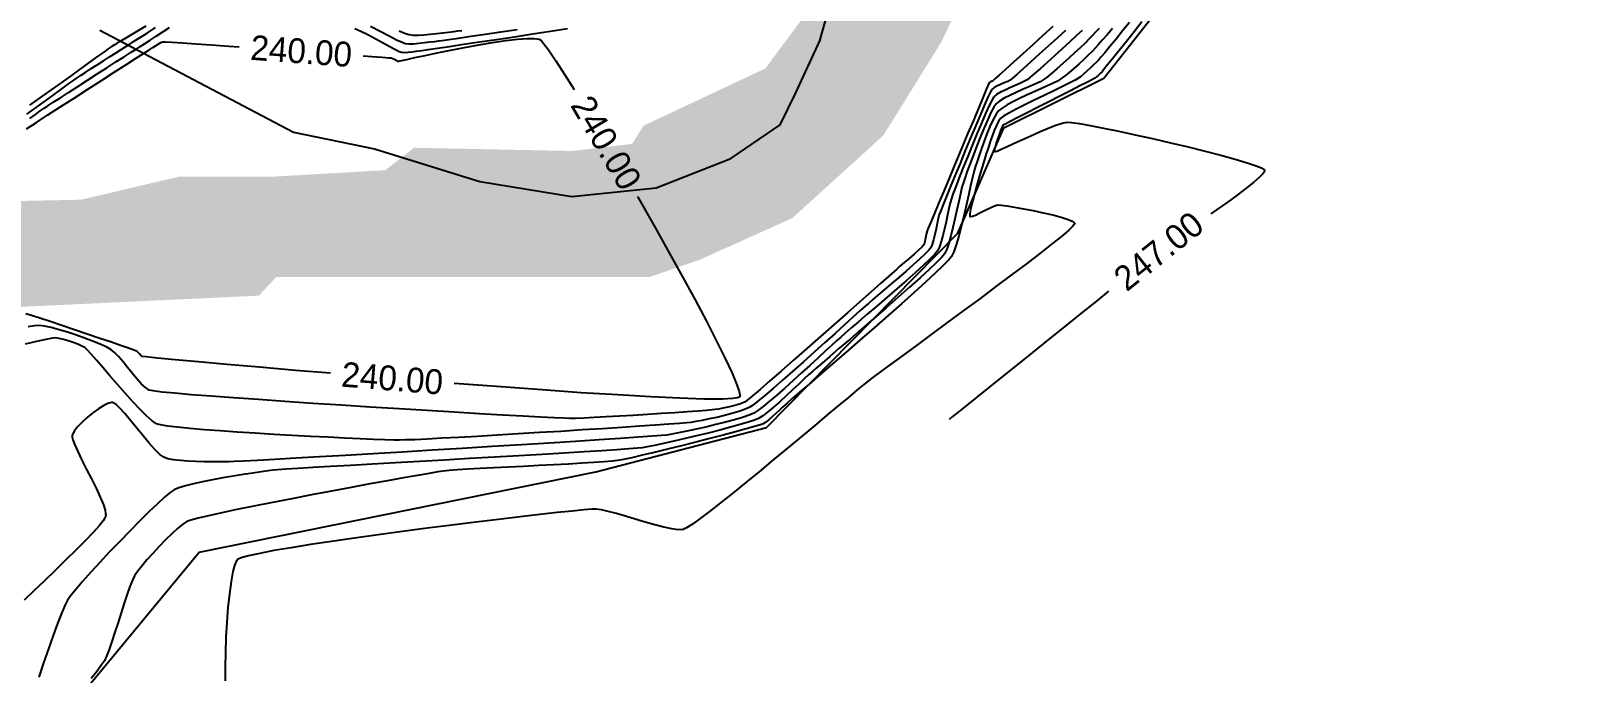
# Model space of a CAD drawing. Header units: metres. Extents: x 708941 to 724052, y 5405153 to 5413472.
# Drawn here: x 710272.2 to 710519.7, y 5412063.1 to 5412166.7 of the extents above; entities that cross this region are included whole.
import ezdxf

# ---------------------------------------------------------------- set-up
doc = ezdxf.new("R2010")
doc.units = ezdxf.units.M
doc.header["$LTSCALE"] = 12.7
doc.header["$MEASUREMENT"] = 0
for name, color, linetype in [('CONT-MJR1', 252, 'Continuous'), ('CONT-MNR1', 251, 'Continuous'), ('contornos2', 7, 'Continuous'), ('poligono colbun', 7, 'Continuous'), ('rio', 251, 'Continuous')]:
    doc.layers.add(name, color=color, linetype=linetype)

msp = doc.modelspace()

# ---------------------------------------------------------------- hatches: boundary and pattern name
at = {"layer": 'rio'}
h = msp.add_hatch(dxfattribs=at)
h.set_pattern_fill('MUDST', color=256, scale=15, style=0)
h.paths.add_polyline_path([(709010.72, 5411936.38), (709004.98, 5411946.45), (709001.25, 5411958.08), (708996.13, 5411975.99), (709012.7, 5411962.98), (709030.78, 5411956.49), (709044.53, 5411951.18), (709074.83, 5411950.28), (709089.61, 5411951.82), (709102.43, 5411952.02), (709123.56, 5411954.63), (709134.73, 5411956.95), (709145.4, 5411956.95), (709168.41, 5411955.62), (709183.3, 5411955.53), (709187.67, 5411955.43), (709193.87, 5411958.4), (709194.56, 5411957.99), (709200.68, 5411965.39), (709203.1, 5411977.2), (709205.58, 5411984.02), (709211.33, 5411990.28), (709223.71, 5411994.78), (709231.07, 5411997.27), (709241.21, 5411994.8), (709265.58, 5411997.08), (709286.39, 5412000.38), (709297.9, 5412001.91), (709315.21, 5411997.24), (709326.72, 5411992.03), (709345.09, 5411985.93), (709355.27, 5411979.45), (709376.46, 5411975.37), (709391.72, 5411975.3), (709413.08, 5411978.61), (709438.83, 5411980.92), (709461.63, 5411986.21), (709475.6, 5411989.01), (709492.86, 5411992.74), (709503.45, 5411993.79), (709515.24, 5411993.79), (709532.63, 5411987.71), (709547.37, 5411983.51), (709564.71, 5411977.95), (709575.63, 5411973.62), (709587.68, 5411967.04), (709601.87, 5411958.6), (709607.56, 5411954.31), (709621.49, 5411940.03), (709647.9, 5411909.14), (709660.4, 5411897.76), (709669.81, 5411887.81), (709676.49, 5411876.15), (709682.2, 5411869.04), (709705.75, 5411878.05), (709736, 5411893.04), (709750.64, 5411899.41), (709758.05, 5411906.33), (709764.85, 5411916.27), (709770.13, 5411926.57), (709778.25, 5411949.25), (709785.66, 5411970.64), (709786.5, 5411979.16), (709785.1, 5411992.95), (709785.1, 5412008.74), (709787.55, 5412022.89), (709795.83, 5412039.06), (709803.3, 5412045.65), (709812.9, 5412054.28), (709814.49, 5412059.03), (709815.9, 5412060.78), (709822.13, 5412063.75), (709825.31, 5412072.01), (709847.55, 5412106.6), (709866.9, 5412128.06), (709875.05, 5412136.05), (709882.93, 5412155.32), (709888.97, 5412168.35), (709893.2, 5412182.51), (709907.24, 5412209.92), (709938.47, 5412236.97), (709971.6, 5412250.13), (709991.71, 5412252.94), (710005.1, 5412261.1), (710014.56, 5412263.33), (710040.82, 5412267.64), (710057.91, 5412266.41), (710076.56, 5412261.93), (710102.9, 5412255.3), (710112.79, 5412247.31), (710119.45, 5412240.72), (710131.28, 5412231.78), (710145.37, 5412209.63), (710149.4, 5412194.25), (710150.27, 5412166.43), (710139.83, 5412142.28), (710130.23, 5412129.69), (710126.33, 5412121.71), (710117.73, 5412100.96), (710114.13, 5412096.47), (710111.94, 5412085.44), (710111.94, 5412063.54), (710117.58, 5412054.18), (710137.74, 5412018.92), (710146.76, 5412008.05), (710171.4, 5411997.24), (710179.97, 5411993.95), (710184.25, 5412001.58), (710190.69, 5412018), (710194.77, 5412034.37), (710197.31, 5412050.49), (710197.31, 5412064.26), (710199.32, 5412079.72), (710201.37, 5412092.19), (710205.73, 5412098.48), (710214.95, 5412120.36), (710219.48, 5412128.98), (710230.13, 5412139.36), (710235.6, 5412142.44), (710241.85, 5412140.68), (710250.27, 5412138.84), (710280.27, 5412139.46), (710296.04, 5412143.18), (710311.35, 5412143.18), (710329.27, 5412144.22), (710333.88, 5412147.83), (710359.32, 5412147.31), (710368.97, 5412148.45), (710370.82, 5412151.38), (710390.46, 5412160.63), (710398.15, 5412171.03), (710408.65, 5412192.1), (710415.95, 5412204.58), (710425.69, 5412246.2), (710427.89, 5412275.36), (710429.04, 5412328.01), (710428.04, 5412335.01), (710422.46, 5412340.84), (710414.39, 5412351.33), (710395.98, 5412353.91), (710387.66, 5412360.04), (710378.34, 5412372.12), (710377.12, 5412383.36), (710377.12, 5412396.81), (710371.6, 5412397.8), (710368.77, 5412410.55), (710362.93, 5412436.03), (710362.93, 5412455.01), (710369.68, 5412482.49), (710374.05, 5412500.93), (710382.11, 5412513.13), (710396.48, 5412526.77), (710413.79, 5412540.1), (710438.62, 5412552.3), (710472.36, 5412570.37), (710507.51, 5412590.61), (710519.7, 5412579.46), (710499.92, 5412572.63), (710480.98, 5412561.98), (710445.54, 5412543.55), (710413.79, 5412532.5), (710411.05, 5412528.12), (710405.76, 5412520.43), (710394.25, 5412506.93), (710388.85, 5412494.92), (710386.47, 5412476.01), (710382.71, 5412446.17), (710388.72, 5412397.62), (710394.97, 5412383.05), (710398.02, 5412368.11), (710411.09, 5412363.15), (710426.51, 5412356), (710442.45, 5412348.49), (710447.05, 5412337.14), (710447.05, 5412315.92), (710441.78, 5412260.07), (710441.78, 5412194.92), (710437.48, 5412190.86), (710437.48, 5412179.96), (710422.82, 5412173.29), (710418.74, 5412164.82), (710409.45, 5412149.84), (710394.78, 5412136.49), (710379.86, 5412129.78), (710371.88, 5412127.03), (710311.73, 5412127.03), (710308.89, 5412124), (710254.14, 5412121.42), (710236.99, 5412126.6), (710229.16, 5412118.66), (710218.68, 5412095.96), (710213.59, 5412055.1), (710203.57, 5412019.88), (710201.34, 5412006.55), (710198.59, 5411993.54), (710194.4, 5411986.49), (710188.54, 5411983.77), (710175.67, 5411983.77), (710136.96, 5411996.55), (710120.35, 5412009.39), (710098.73, 5412043.32), (710098.73, 5412061.02), (710096.67, 5412091.87), (710100.83, 5412110.83), (710110.63, 5412117.13), (710123.77, 5412149.24), (710130.92, 5412166.36), (710128.79, 5412197.14), (710123.8, 5412211.38), (710113.15, 5412223.6), (710085.02, 5412238.46), (710058.13, 5412249.84), (710029.73, 5412249.84), (710015.06, 5412246.32), (710001.6, 5412242.56), (709992.04, 5412242.56), (709972.27, 5412238.6), (709963.64, 5412235.76), (709954.26, 5412232.26), (709954.26, 5412228.55), (709945.86, 5412220.35), (709925.83, 5412192.24), (709917.05, 5412177.32), (709899.37, 5412144.55), (709894.3, 5412133.07), (709891.48, 5412127.42), (709886.71, 5412118.47), (709886.71, 5412100.95), (709884.61, 5412095.01), (709863.2, 5412086.46), (709839.07, 5412054.84), (709818.25, 5412032.92), (709804.19, 5412017.18), (709804.19, 5411995.52), (709809.04, 5411990.11), (709796.13, 5411953.84), (709781.68, 5411916.41), (709768.27, 5411889.66), (709746.93, 5411879.08), (709713.1, 5411863.01), (709689.29, 5411855.41), (709697.02, 5411835.95), (709708.2, 5411825.46), (709725.86, 5411817.9), (709778.24, 5411813.93), (709792.75, 5411813.93), (709806.43, 5411818.64), (709820.66, 5411821.87), (709831.69, 5411824.63), (709853.8, 5411835.25), (709879.02, 5411846.88), (709921.68, 5411861.15), (709947.96, 5411871.32), (709969.09, 5411879.92), (709979.29, 5411886.02), (709982.27, 5411909.39), (709987.23, 5411923.13), (709997.03, 5411933.25), (710000.38, 5411927.93), (710000.38, 5411906.72), (709997.04, 5411893.11), (709991.96, 5411879.15), (709967.58, 5411866.46), (709951.2, 5411859.77), (709918.84, 5411852.05), (709894.39, 5411845.25), (709864.94, 5411830.28), (709840.16, 5411819.17), (709812.7, 5411811), (709801.26, 5411807.45), (709779.31, 5411803.47), (709766.14, 5411803.47), (709756.94, 5411797.7), (709737.23, 5411795.78), (709715.18, 5411796.68), (709708.1, 5411801.85), (709698.23, 5411815.71), (709693.86, 5411826.48), (709676.55, 5411857.93), (709667.66, 5411869.47), (709661.18, 5411881.7), (709649.81, 5411896.98), (709627.11, 5411919.87), (709613.01, 5411936.78), (709604.72, 5411946.98), (709591.67, 5411954.52), (709575.87, 5411964.64), (709557.6, 5411970.47), (709551.42, 5411973.23), (709538.02, 5411976.43), (709518.15, 5411979.68), (709504.01, 5411982), (709494.29, 5411985.04), (709479.8, 5411980.64), (709442.42, 5411967.64), (709425.43, 5411960.31), (709402.9, 5411951.24), (709383.6, 5411945.23), (709362.15, 5411938.26), (709331.55, 5411930.11), (709320.42, 5411924.96), (709306.56, 5411912.14), (709285.88, 5411895.62), (709279.31, 5411870.27), (709273.83, 5411857.41), (709264.69, 5411829.66), (709254.13, 5411801.64), (709246.31, 5411791.25), (709237.29, 5411777.87), (709219.52, 5411767.13), (709208.6, 5411765.29), (709203.92, 5411751.48), (709203.91, 5411735.92), (709205.94, 5411719.08), (709203.34, 5411708.78), (709199.33, 5411696.28), (709197.39, 5411684.19), (709189.35, 5411661.06), (709186.31, 5411649.66), (709173.04, 5411639.59), (709167.53, 5411621.08), (709166.78, 5411600.74), (709164.06, 5411585.63), (709162.73, 5411558.53), (709162.73, 5411546.6), (709165.95, 5411526.5), (709173.44, 5411512.03), (709050.6, 5411667.95), (709021.23, 5411751.02), (709026.33, 5411756.01), (709028.1, 5411762.18), (709028.65, 5411783.35), (709023.38, 5411795.31), (709011.24, 5411823.29), (709005.01, 5411832.77), (709001.76, 5411870.86)])

# ---------------------------------------------------------------- linework, layer by layer
at = {"layer": 'CONT-MJR1', "flags": 128}
for points, elevation in [([(710446.31, 5412167.06), (710445.45, 5412166.05), (710444.67, 5412165.15), (710444.04, 5412164.43), (710443.59, 5412163.94), (710443.08, 5412163.42), (710442.43, 5412162.78), (710441.69, 5412162.07), (710440.89, 5412161.33), (710440.08, 5412160.6), (710439.31, 5412159.93), (710438.61, 5412159.35), (710438.02, 5412158.92), (710437.45, 5412158.58), (710436.58, 5412158.16), (710435.5, 5412157.66), (710434.28, 5412157.11), (710432.98, 5412156.52), (710431.69, 5412155.92), (710430.47, 5412155.32), (710429.39, 5412154.75), (710428.54, 5412154.22), (710427.97, 5412153.76), (710427.52, 5412153.14), (710427.05, 5412152.28), (710426.57, 5412151.25), (710426.1, 5412150.1), (710425.64, 5412148.91), (710425.22, 5412147.72), (710424.84, 5412146.61), (710424.51, 5412145.64), (710424.25, 5412144.87), (710424.04, 5412144.13), (710423.78, 5412143.06), (710423.48, 5412141.71), (710423.14, 5412140.16), (710422.77, 5412138.5), (710422.38, 5412136.8), (710421.98, 5412135.13), (710421.57, 5412133.57), (710421.18, 5412132.19), (710420.79, 5412131.08), (710420.42, 5412130.31), (710419.96, 5412129.75), (710419.07, 5412128.84), (710417.8, 5412127.63), (710416.22, 5412126.17), (710414.39, 5412124.51), (710412.36, 5412122.7), (710410.19, 5412120.78), (710407.93, 5412118.8), (710405.66, 5412116.81), (710403.42, 5412114.87), (710401.27, 5412113), (710399.27, 5412111.28), (710397.48, 5412109.74), (710395.95, 5412108.43), (710394.75, 5412107.4), (710393.94, 5412106.7), (710393.56, 5412106.37), (710393.18, 5412106.02), (710392.7, 5412105.56), (710392.16, 5412105.04), (710391.59, 5412104.52), (710391.04, 5412104.03), (710390.53, 5412103.62), (710390.1, 5412103.34), (710389.64, 5412103.18), (710388.69, 5412102.9), (710387.33, 5412102.52), (710385.63, 5412102.06), (710383.67, 5412101.54), (710381.52, 5412100.98), (710379.26, 5412100.4), (710376.96, 5412099.82), (710374.7, 5412099.26), (710372.56, 5412098.74), (710370.61, 5412098.28), (710368.92, 5412097.89), (710367.58, 5412097.6), (710366.65, 5412097.43), (710365.78, 5412097.33), (710364.48, 5412097.22), (710362.83, 5412097.1), (710360.89, 5412096.99), (710358.72, 5412096.86), (710356.39, 5412096.74), (710353.96, 5412096.62), (710351.49, 5412096.49), (710349.05, 5412096.37), (710346.7, 5412096.25), (710344.51, 5412096.13), (710342.54, 5412096.02), (710340.86, 5412095.91), (710339.52, 5412095.81), (710338.59, 5412095.72), (710337.72, 5412095.59), (710336.32, 5412095.36), (710334.45, 5412095.03), (710332.2, 5412094.63), (710329.61, 5412094.17), (710326.77, 5412093.65), (710323.74, 5412093.09), (710320.58, 5412092.5), (710317.37, 5412091.89), (710314.18, 5412091.28), (710311.07, 5412090.67), (710308.11, 5412090.08), (710305.37, 5412089.52), (710302.91, 5412089), (710300.81, 5412088.54), (710299.13, 5412088.15), (710297.95, 5412087.83), (710297.32, 5412087.6), (710296.64, 5412087.15), (710295.81, 5412086.47), (710294.87, 5412085.62), (710293.86, 5412084.63), (710292.82, 5412083.56), (710291.81, 5412082.47), (710290.87, 5412081.41), (710290.04, 5412080.42), (710289.37, 5412079.55), (710288.89, 5412078.87), (710288.54, 5412078.16), (710288.13, 5412077.15), (710287.69, 5412075.88), (710287.21, 5412074.44), (710286.72, 5412072.9), (710286.22, 5412071.31), (710285.73, 5412069.75), (710285.25, 5412068.29), (710284.8, 5412066.99), (710284.39, 5412065.92), (710284.02, 5412065.15), (710283.58, 5412064.48), (710282.85, 5412063.5), (710281.89, 5412062.28)], 245), ([(710271.47, 5412150.9), (710273.07, 5412151.93), (710274.94, 5412153.14), (710277, 5412154.46), (710279.16, 5412155.85), (710281.37, 5412157.27), (710283.54, 5412158.67), (710285.59, 5412159.99), (710287.46, 5412161.18), (710289.06, 5412162.21), (710290.32, 5412163.02), (710291.16, 5412163.56), (710291.52, 5412163.79), (710291.83, 5412163.99), (710292.24, 5412164.26), (710292.67, 5412164.54), (710293.09, 5412164.77), (710293.42, 5412164.9), (710293.85, 5412164.9), (710294.94, 5412164.84), (710296.6, 5412164.73), (710298.73, 5412164.59), (710301.25, 5412164.42), (710304.08, 5412164.22), (710305.75, 5412164.1)], 240), ([(710325.7, 5412162.65), (710327.13, 5412162.55), (710328.76, 5412162.42), (710329.81, 5412162.34), (710330.21, 5412162.3), (710330.46, 5412162.19), (710330.78, 5412162.03), (710331.07, 5412161.87), (710331.23, 5412161.79), (710331.41, 5412161.8), (710331.58, 5412161.82), (710331.89, 5412161.89), (710332.73, 5412162.08), (710334.02, 5412162.36), (710335.67, 5412162.71), (710337.61, 5412163.12), (710339.74, 5412163.55), (710342, 5412163.99), (710344.29, 5412164.41), (710346.53, 5412164.78), (710348.64, 5412165.1), (710350.53, 5412165.33), (710352.13, 5412165.45), (710353.15, 5412165.46), (710353.72, 5412165.4), (710354.01, 5412165.33), (710354.12, 5412165.28), (710354.19, 5412165.24), (710354.39, 5412165.06), (710354.79, 5412164.59), (710355.52, 5412163.6), (710356.72, 5412161.85), (710358.18, 5412159.57), (710359.65, 5412157.21)], 240), ([(710369.84, 5412140), (710370.48, 5412138.87), (710372.75, 5412134.88), (710374.96, 5412130.92), (710377.1, 5412127.05), (710379.11, 5412123.34), (710380.95, 5412119.87), (710382.59, 5412116.69), (710383.98, 5412113.88), (710385.09, 5412111.51), (710385.87, 5412109.64), (710386.24, 5412108.55), (710386.35, 5412108), (710386.34, 5412107.76), (710386.31, 5412107.68), (710386.24, 5412107.62), (710385.96, 5412107.52), (710385.19, 5412107.41), (710383.53, 5412107.33), (710380.55, 5412107.34), (710376.66, 5412107.46), (710371.99, 5412107.68), (710366.66, 5412107.99), (710360.79, 5412108.36), (710354.5, 5412108.8), (710347.91, 5412109.28), (710341.16, 5412109.8), (710340.35, 5412109.86)], 240), ([(710320.41, 5412111.49), (710314.81, 5412111.96), (710309.01, 5412112.47), (710303.75, 5412112.93), (710299.18, 5412113.34), (710295.4, 5412113.68), (710292.55, 5412113.94), (710290.73, 5412114.12), (710290.08, 5412114.19), (710289.89, 5412114.34), (710289.67, 5412114.6), (710289.46, 5412114.86), (710289.27, 5412115.04), (710288.93, 5412115.17), (710288.07, 5412115.48), (710286.77, 5412115.93), (710285.15, 5412116.49), (710283.28, 5412117.12), (710281.26, 5412117.81), (710279.2, 5412118.51), (710277.17, 5412119.19), (710275.28, 5412119.82), (710273.63, 5412120.37), (710272.29, 5412120.8), (710271.38, 5412121.09)], 240)]:
    msp.add_lwpolyline(points, dxfattribs=dict(at, elevation=elevation))
at = {"layer": 'CONT-MNR1', "flags": 128}
for points, elevation in [([(710441.42, 5412166.72), (710440.5, 5412165.86), (710439.42, 5412164.86), (710438.23, 5412163.78), (710437.01, 5412162.67), (710435.82, 5412161.59), (710434.71, 5412160.61), (710433.76, 5412159.78), (710433.03, 5412159.16), (710432.57, 5412158.8), (710432.07, 5412158.51), (710431.4, 5412158.19), (710430.63, 5412157.85), (710429.82, 5412157.5), (710429.02, 5412157.14), (710428.28, 5412156.77), (710427.67, 5412156.41), (710427.24, 5412156.06), (710426.94, 5412155.58), (710426.48, 5412154.66), (710425.9, 5412153.37), (710425.23, 5412151.81), (710424.49, 5412150.06), (710423.73, 5412148.21), (710422.97, 5412146.33), (710422.25, 5412144.52), (710421.6, 5412142.87), (710421.05, 5412141.45), (710420.63, 5412140.35), (710420.38, 5412139.66), (710420.17, 5412138.94), (710419.96, 5412138.04), (710419.74, 5412137.01), (710419.52, 5412135.91), (710419.28, 5412134.78), (710419.03, 5412133.7), (710418.76, 5412132.71), (710418.47, 5412131.86), (710418.16, 5412131.21), (710417.74, 5412130.7), (710416.97, 5412129.92), (710415.92, 5412128.92), (710414.63, 5412127.75), (710413.18, 5412126.46), (710411.61, 5412125.09), (710410, 5412123.69), (710408.39, 5412122.31), (710406.85, 5412120.99), (710405.44, 5412119.79), (710404.22, 5412118.74), (710403.24, 5412117.91), (710402.57, 5412117.32), (710401.95, 5412116.76), (710401.1, 5412115.98), (710400.07, 5412115.03), (710398.89, 5412113.94), (710397.61, 5412112.77), (710396.27, 5412111.54), (710394.91, 5412110.3), (710393.57, 5412109.1), (710392.29, 5412107.98), (710391.11, 5412106.97), (710390.07, 5412106.12), (710389.21, 5412105.48), (710388.58, 5412105.08), (710387.82, 5412104.75), (710386.76, 5412104.38), (710385.47, 5412104), (710384.02, 5412103.6), (710382.46, 5412103.21), (710380.87, 5412102.83), (710379.29, 5412102.48), (710377.81, 5412102.16), (710376.47, 5412101.89), (710375.36, 5412101.68), (710374.51, 5412101.53), (710373.74, 5412101.45), (710372.19, 5412101.33), (710369.95, 5412101.17), (710367.09, 5412100.98), (710363.7, 5412100.76), (710359.86, 5412100.51), (710355.65, 5412100.24), (710351.16, 5412099.96), (710346.47, 5412099.68), (710341.65, 5412099.38), (710336.8, 5412099.09), (710331.99, 5412098.8), (710327.31, 5412098.52), (710322.83, 5412098.26), (710318.64, 5412098.02), (710314.83, 5412097.8), (710311.46, 5412097.61), (710308.64, 5412097.45), (710306.43, 5412097.33), (710304.92, 5412097.26), (710304.19, 5412097.24), (710303.41, 5412097.23), (710302.43, 5412097.23), (710301.28, 5412097.23), (710300.04, 5412097.24), (710298.75, 5412097.27), (710297.47, 5412097.33), (710296.26, 5412097.42), (710295.17, 5412097.55), (710294.25, 5412097.72), (710293.57, 5412097.95), (710292.93, 5412098.41), (710292.13, 5412099.2), (710291.22, 5412100.23), (710290.25, 5412101.41), (710289.24, 5412102.66), (710288.24, 5412103.89), (710287.31, 5412105), (710286.47, 5412105.91), (710285.9, 5412106.44), (710285.55, 5412106.69), (710285.35, 5412106.77), (710285.27, 5412106.78), (710285.17, 5412106.78), (710284.96, 5412106.75), (710284.57, 5412106.62), (710283.96, 5412106.32), (710283.09, 5412105.78), (710282.16, 5412105.1), (710281.24, 5412104.34), (710280.38, 5412103.55), (710279.65, 5412102.78), (710279.21, 5412102.22), (710278.98, 5412101.85), (710278.88, 5412101.63), (710278.85, 5412101.53), (710278.84, 5412101.44), (710278.85, 5412101.22), (710278.95, 5412100.79), (710279.22, 5412100.04), (710279.74, 5412098.86), (710280.41, 5412097.5), (710281.16, 5412096.01), (710281.94, 5412094.48), (710282.69, 5412092.96), (710283.36, 5412091.53), (710283.87, 5412090.27), (710284.14, 5412089.42), (710284.23, 5412088.9), (710284.24, 5412088.62), (710284.23, 5412088.5), (710284.2, 5412088.4), (710284.1, 5412088.17), (710283.81, 5412087.73), (710283.23, 5412086.98), (710282.21, 5412085.82), (710280.92, 5412084.47), (710279.42, 5412082.96), (710277.79, 5412081.36), (710276.08, 5412079.7), (710274.36, 5412078.05), (710272.69, 5412076.45), (710271.13, 5412074.95)], 243), ([(710438.76, 5412166.73), (710437.4, 5412165.49), (710435.97, 5412164.19), (710434.53, 5412162.89), (710433.16, 5412161.66), (710431.93, 5412160.56), (710430.92, 5412159.66), (710430.2, 5412159.04), (710429.84, 5412158.74), (710429.45, 5412158.52), (710428.91, 5412158.28), (710428.31, 5412158.02), (710427.72, 5412157.75), (710427.22, 5412157.48), (710426.88, 5412157.22), (710426.67, 5412156.85), (710426.28, 5412156), (710425.74, 5412154.76), (710425.07, 5412153.2), (710424.31, 5412151.4), (710423.49, 5412149.44), (710422.63, 5412147.39), (710421.78, 5412145.32), (710420.96, 5412143.33), (710420.21, 5412141.48), (710419.55, 5412139.85), (710419.01, 5412138.52), (710418.63, 5412137.56), (710418.44, 5412137.06), (710418.27, 5412136.44), (710418.1, 5412135.65), (710417.91, 5412134.76), (710417.72, 5412133.84), (710417.51, 5412132.97), (710417.28, 5412132.22), (710417.02, 5412131.67), (710416.69, 5412131.27), (710416.08, 5412130.65), (710415.24, 5412129.87), (710414.22, 5412128.96), (710413.09, 5412127.97), (710411.9, 5412126.94), (710410.71, 5412125.92), (710409.58, 5412124.95), (710408.56, 5412124.08), (710407.7, 5412123.35), (710407.08, 5412122.8), (710406.53, 5412122.32), (710405.67, 5412121.54), (710404.54, 5412120.52), (710403.19, 5412119.3), (710401.67, 5412117.92), (710400.03, 5412116.44), (710398.31, 5412114.9), (710396.56, 5412113.34), (710394.85, 5412111.82), (710393.2, 5412110.37), (710391.68, 5412109.05), (710390.34, 5412107.9), (710389.21, 5412106.97), (710388.36, 5412106.3), (710387.82, 5412105.95), (710387.1, 5412105.63), (710386.16, 5412105.31), (710385.05, 5412104.99), (710383.85, 5412104.68), (710382.61, 5412104.39), (710381.39, 5412104.13), (710380.25, 5412103.9), (710379.24, 5412103.72), (710378.44, 5412103.58), (710377.81, 5412103.51), (710376.6, 5412103.41), (710374.88, 5412103.28), (710372.72, 5412103.13), (710370.18, 5412102.95), (710367.32, 5412102.76), (710364.21, 5412102.56), (710360.93, 5412102.35), (710357.53, 5412102.13), (710354.07, 5412101.92), (710350.63, 5412101.71), (710347.28, 5412101.51), (710344.06, 5412101.32), (710341.07, 5412101.15), (710338.35, 5412101.01), (710335.97, 5412100.89), (710334, 5412100.79), (710332.51, 5412100.74), (710331.56, 5412100.72), (710330.61, 5412100.73), (710329.2, 5412100.78), (710327.37, 5412100.84), (710325.2, 5412100.93), (710322.75, 5412101.04), (710320.07, 5412101.17), (710317.22, 5412101.31), (710314.28, 5412101.47), (710311.28, 5412101.64), (710308.31, 5412101.82), (710305.41, 5412102.01), (710302.65, 5412102.2), (710300.09, 5412102.4), (710297.8, 5412102.59), (710295.82, 5412102.79), (710294.22, 5412102.99), (710293.06, 5412103.18), (710292.41, 5412103.36), (710291.71, 5412103.82), (710290.82, 5412104.61), (710289.76, 5412105.66), (710288.6, 5412106.9), (710287.37, 5412108.26), (710286.12, 5412109.68), (710284.9, 5412111.09), (710283.76, 5412112.43), (710282.74, 5412113.61), (710281.89, 5412114.59), (710281.26, 5412115.28), (710280.88, 5412115.62), (710280.4, 5412115.88), (710279.75, 5412116.17), (710278.99, 5412116.46), (710278.2, 5412116.73), (710277.43, 5412116.96), (710276.74, 5412117.12), (710276.19, 5412117.2), (710275.65, 5412117.13), (710274.58, 5412116.92), (710273.09, 5412116.6), (710271.25, 5412116.18)], 242), ([(710271.55, 5412153.24), (710273.06, 5412154.32), (710274.54, 5412155.39), (710275.93, 5412156.41), (710277.18, 5412157.32), (710278.26, 5412158.11), (710279.1, 5412158.71), (710279.66, 5412159.1), (710280.27, 5412159.51), (710281.04, 5412160.01), (710281.92, 5412160.58), (710282.87, 5412161.2), (710283.87, 5412161.84), (710284.86, 5412162.48), (710285.82, 5412163.09), (710286.7, 5412163.66), (710287.48, 5412164.14), (710288.11, 5412164.53), (710288.73, 5412164.93), (710289.68, 5412165.53), (710290.89, 5412166.3), (710292.28, 5412167.19)], 242), ([(710436.73, 5412167.35), (710435.13, 5412165.9), (710433.49, 5412164.42), (710431.88, 5412162.97), (710430.39, 5412161.63), (710429.1, 5412160.46), (710428.07, 5412159.53), (710427.38, 5412158.92), (710427.12, 5412158.68), (710426.93, 5412158.59), (710426.69, 5412158.48), (710426.51, 5412158.37), (710426.37, 5412158.06), (710426.01, 5412157.2), (710425.45, 5412155.9), (710424.74, 5412154.21), (710423.92, 5412152.24), (710423, 5412150.06), (710422.03, 5412147.74), (710421.05, 5412145.39), (710420.08, 5412143.06), (710419.16, 5412140.86), (710418.32, 5412138.85), (710417.6, 5412137.13), (710417.04, 5412135.76), (710416.66, 5412134.85), (710416.51, 5412134.45), (710416.4, 5412134.06), (710416.29, 5412133.54), (710416.17, 5412132.98), (710416.04, 5412132.48), (710415.89, 5412132.12), (710415.62, 5412131.81), (710415.09, 5412131.31), (710414.38, 5412130.69), (710413.6, 5412130), (710412.81, 5412129.33), (710412.11, 5412128.73), (710411.58, 5412128.27), (710411.16, 5412127.9), (710410.29, 5412127.13), (710409.04, 5412126.02), (710407.47, 5412124.63), (710405.65, 5412123.02), (710403.64, 5412121.24), (710401.51, 5412119.35), (710399.31, 5412117.41), (710397.11, 5412115.47), (710394.97, 5412113.59), (710392.97, 5412111.84), (710391.15, 5412110.25), (710389.59, 5412108.9), (710388.35, 5412107.84), (710387.48, 5412107.13), (710387.07, 5412106.81), (710386.57, 5412106.6), (710385.92, 5412106.4), (710385.16, 5412106.2), (710384.37, 5412106.01), (710383.61, 5412105.85), (710382.92, 5412105.72), (710382.38, 5412105.63), (710381.88, 5412105.58), (710380.91, 5412105.5), (710379.54, 5412105.4), (710377.83, 5412105.27), (710375.87, 5412105.14), (710373.72, 5412105), (710371.47, 5412104.85), (710369.18, 5412104.71), (710366.94, 5412104.57), (710364.81, 5412104.45), (710362.87, 5412104.35), (710361.19, 5412104.27), (710359.86, 5412104.22), (710358.93, 5412104.2), (710358.08, 5412104.23), (710356.5, 5412104.3), (710354.26, 5412104.42), (710351.44, 5412104.57), (710348.13, 5412104.76), (710344.4, 5412104.97), (710340.32, 5412105.21), (710335.99, 5412105.48), (710331.47, 5412105.76), (710326.84, 5412106.05), (710322.18, 5412106.34), (710317.57, 5412106.64), (710313.1, 5412106.94), (710308.82, 5412107.24), (710304.83, 5412107.52), (710301.21, 5412107.79), (710298.02, 5412108.04), (710295.35, 5412108.27), (710293.28, 5412108.47), (710291.88, 5412108.64), (710291.24, 5412108.78), (710290.64, 5412109.18), (710289.97, 5412109.8), (710289.26, 5412110.6), (710288.52, 5412111.49), (710287.77, 5412112.43), (710287.03, 5412113.34), (710286.32, 5412114.17), (710285.66, 5412114.86), (710285.08, 5412115.33), (710284.42, 5412115.69), (710283.47, 5412116.12), (710282.29, 5412116.6), (710280.96, 5412117.11), (710279.54, 5412117.61), (710278.11, 5412118.09), (710276.73, 5412118.51), (710275.46, 5412118.85), (710274.39, 5412119.09), (710273.58, 5412119.19), (710272.79, 5412119.15), (710271.76, 5412118.99)], 241), ([(710272.02, 5412154.7), (710274.04, 5412156.12), (710276.06, 5412157.55), (710278.02, 5412158.95), (710279.85, 5412160.27), (710281.49, 5412161.45), (710282.88, 5412162.47), (710283.97, 5412163.26), (710284.7, 5412163.79), (710284.99, 5412164), (710285.3, 5412164.2), (710285.69, 5412164.46), (710286.09, 5412164.71), (710286.4, 5412164.91), (710286.76, 5412165.13), (710287.67, 5412165.66), (710289.02, 5412166.47), (710290.73, 5412167.48)], 243), ([(710272.03, 5412152.53), (710272.92, 5412153.2), (710273.7, 5412153.77), (710274.33, 5412154.2), (710274.91, 5412154.59), (710275.8, 5412155.17), (710276.94, 5412155.9), (710278.27, 5412156.76), (710279.74, 5412157.71), (710281.29, 5412158.71), (710282.86, 5412159.73), (710284.41, 5412160.72), (710285.88, 5412161.66), (710287.21, 5412162.51), (710288.35, 5412163.24), (710289.23, 5412163.8), (710289.81, 5412164.16), (710290.51, 5412164.6), (710291.37, 5412165.18), (710292.36, 5412165.83), (710293.43, 5412166.53), (710294.53, 5412167.23)], 241), ([(710444.16, 5412167.07), (710443.55, 5412166.4), (710443.06, 5412165.86), (710442.57, 5412165.36), (710441.91, 5412164.71), (710441.11, 5412163.95), (710440.22, 5412163.12), (710439.28, 5412162.25), (710438.33, 5412161.4), (710437.42, 5412160.59), (710436.58, 5412159.87), (710435.86, 5412159.28), (710435.3, 5412158.86), (710434.66, 5412158.48), (710433.84, 5412158.08), (710432.88, 5412157.65), (710431.85, 5412157.2), (710430.8, 5412156.75), (710429.8, 5412156.28), (710428.89, 5412155.82), (710428.14, 5412155.36), (710427.61, 5412154.91), (710427.23, 5412154.37), (710426.76, 5412153.5), (710426.23, 5412152.38), (710425.66, 5412151.07), (710425.07, 5412149.64), (710424.49, 5412148.16), (710423.92, 5412146.69), (710423.4, 5412145.3), (710422.95, 5412144.05), (710422.58, 5412143.02), (710422.32, 5412142.26), (710422.08, 5412141.46), (710421.83, 5412140.41), (710421.56, 5412139.18), (710421.26, 5412137.82), (710420.96, 5412136.4), (710420.64, 5412135), (710420.31, 5412133.66), (710419.98, 5412132.47), (710419.63, 5412131.48), (710419.29, 5412130.76), (710418.84, 5412130.21), (710417.99, 5412129.35), (710416.8, 5412128.22), (710415.34, 5412126.87), (710413.65, 5412125.36), (710411.81, 5412123.73), (710409.87, 5412122.03), (710407.9, 5412120.31), (710405.94, 5412118.62), (710404.07, 5412117), (710402.34, 5412115.52), (710400.82, 5412114.21), (710399.56, 5412113.13), (710398.62, 5412112.33), (710398.07, 5412111.85), (710397.46, 5412111.3), (710396.69, 5412110.58), (710395.8, 5412109.73), (710394.82, 5412108.81), (710393.8, 5412107.85), (710392.77, 5412106.91), (710391.77, 5412106.03), (710390.84, 5412105.26), (710390.02, 5412104.63), (710389.34, 5412104.21), (710388.69, 5412103.94), (710387.67, 5412103.6), (710386.36, 5412103.21), (710384.81, 5412102.78), (710383.09, 5412102.32), (710381.25, 5412101.86), (710379.37, 5412101.4), (710377.5, 5412100.96), (710375.71, 5412100.55), (710374.06, 5412100.18), (710372.61, 5412099.87), (710371.43, 5412099.63), (710370.58, 5412099.48), (710369.83, 5412099.4), (710368.46, 5412099.29), (710366.52, 5412099.16), (710364.09, 5412099), (710361.24, 5412098.82), (710358.01, 5412098.63), (710354.5, 5412098.42), (710350.75, 5412098.2), (710346.84, 5412097.97), (710342.83, 5412097.74), (710338.79, 5412097.51), (710334.78, 5412097.28), (710330.88, 5412097.06), (710327.14, 5412096.85), (710323.63, 5412096.64), (710320.43, 5412096.46), (710317.59, 5412096.29), (710315.18, 5412096.14), (710313.27, 5412096.02), (710311.92, 5412095.92), (710311.2, 5412095.85), (710310.38, 5412095.75), (710309.26, 5412095.59), (710307.91, 5412095.39), (710306.39, 5412095.16), (710304.77, 5412094.9), (710303.09, 5412094.62), (710301.42, 5412094.32), (710299.82, 5412094.01), (710298.35, 5412093.68), (710297.06, 5412093.36), (710296.02, 5412093.04), (710295.28, 5412092.73), (710294.64, 5412092.28), (710293.71, 5412091.5), (710292.55, 5412090.43), (710291.19, 5412089.14), (710289.7, 5412087.66), (710288.11, 5412086.06), (710286.49, 5412084.39), (710284.87, 5412082.69), (710283.31, 5412081.02), (710281.86, 5412079.43), (710280.56, 5412077.98), (710279.47, 5412076.7), (710278.64, 5412075.67), (710278.1, 5412074.92), (710277.68, 5412074.09), (710277.13, 5412072.8), (710276.49, 5412071.16), (710275.78, 5412069.23), (710275.02, 5412067.09), (710274.24, 5412064.84), (710273.46, 5412062.53)], 244), ([(710449.05, 5412168.02), (710447.96, 5412166.66), (710446.89, 5412165.35), (710445.91, 5412164.15), (710445.08, 5412163.15), (710444.46, 5412162.41), (710444.12, 5412162.02), (710443.76, 5412161.65), (710443.29, 5412161.19), (710442.76, 5412160.69), (710442.21, 5412160.18), (710441.66, 5412159.7), (710441.16, 5412159.28), (710440.75, 5412158.98), (710440.3, 5412158.72), (710439.43, 5412158.28), (710438.26, 5412157.7), (710436.86, 5412157.02), (710435.32, 5412156.28), (710433.74, 5412155.51), (710432.21, 5412154.75), (710430.81, 5412154.04), (710429.64, 5412153.42), (710428.78, 5412152.93), (710428.34, 5412152.6), (710427.99, 5412152.11), (710427.64, 5412151.41), (710427.29, 5412150.59), (710426.95, 5412149.71), (710426.65, 5412148.85), (710426.39, 5412148.08), (710426.19, 5412147.47), (710426.01, 5412146.9), (710425.71, 5412145.94), (710425.34, 5412144.71), (710424.92, 5412143.3), (710424.49, 5412141.81), (710424.09, 5412140.35), (710423.74, 5412139.01), (710423.48, 5412137.91), (710423.37, 5412137.25), (710423.34, 5412136.93), (710423.36, 5412136.81), (710423.38, 5412136.78), (710423.42, 5412136.75), (710423.53, 5412136.74), (710423.79, 5412136.79), (710424.26, 5412136.98), (710424.99, 5412137.33), (710425.81, 5412137.75), (710426.62, 5412138.16), (710427.34, 5412138.47), (710427.89, 5412138.62), (710428.41, 5412138.59), (710429.33, 5412138.47), (710430.56, 5412138.27), (710432.01, 5412138.01), (710433.57, 5412137.7), (710435.17, 5412137.36), (710436.7, 5412137), (710438.07, 5412136.63), (710439.18, 5412136.26), (710439.82, 5412135.99), (710440.12, 5412135.79), (710440.23, 5412135.67), (710440.25, 5412135.61), (710440.24, 5412135.57), (710440.17, 5412135.44), (710439.9, 5412135.14), (710439.27, 5412134.56), (710438.09, 5412133.55), (710436.52, 5412132.29), (710434.62, 5412130.81), (710432.46, 5412129.15), (710430.08, 5412127.35), (710427.56, 5412125.46), (710424.94, 5412123.51), (710422.29, 5412121.55), (710419.67, 5412119.61), (710417.14, 5412117.75), (710414.75, 5412115.99), (710412.56, 5412114.38), (710410.64, 5412112.96), (710409.04, 5412111.78), (710407.82, 5412110.87), (710407.03, 5412110.28), (710406.3, 5412109.69), (710405.23, 5412108.8), (710403.85, 5412107.65), (710402.21, 5412106.28), (710400.36, 5412104.73), (710398.34, 5412103.04), (710396.2, 5412101.25), (710393.98, 5412099.4), (710391.72, 5412097.53), (710389.48, 5412095.67), (710387.28, 5412093.88), (710385.19, 5412092.18), (710383.24, 5412090.62), (710381.47, 5412089.24), (710379.94, 5412088.08), (710378.69, 5412087.18), (710377.75, 5412086.57), (710377.19, 5412086.31), (710376.42, 5412086.27), (710375.36, 5412086.4), (710374.08, 5412086.67), (710372.63, 5412087.05), (710371.09, 5412087.49), (710369.5, 5412087.96), (710367.94, 5412088.44), (710366.47, 5412088.87), (710365.15, 5412089.24), (710364.04, 5412089.49), (710363.2, 5412089.61), (710362.51, 5412089.58), (710361.19, 5412089.47), (710359.31, 5412089.29), (710356.94, 5412089.04), (710354.13, 5412088.72), (710350.96, 5412088.36), (710347.5, 5412087.95), (710343.81, 5412087.5), (710339.96, 5412087.02), (710336.01, 5412086.52), (710332.04, 5412086), (710328.1, 5412085.46), (710324.27, 5412084.93), (710320.61, 5412084.4), (710317.19, 5412083.88), (710314.08, 5412083.38), (710311.33, 5412082.91), (710309.03, 5412082.46), (710307.23, 5412082.06), (710306.2, 5412081.78), (710305.69, 5412081.58), (710305.48, 5412081.46), (710305.42, 5412081.41), (710305.34, 5412081.32), (710305.2, 5412081.06), (710304.99, 5412080.52), (710304.73, 5412079.53), (710304.42, 5412077.91), (710304.15, 5412075.95), (710303.92, 5412073.74), (710303.73, 5412071.37), (710303.59, 5412068.92), (710303.5, 5412066.47), (710303.46, 5412064.11), (710303.48, 5412061.93)], 246), ([(710324.34, 5412167.06), (710325.32, 5412166.62), (710326.43, 5412166.06), (710327.61, 5412165.44), (710328.78, 5412164.81), (710329.86, 5412164.22), (710330.78, 5412163.72), (710331.47, 5412163.37), (710331.85, 5412163.22), (710332.31, 5412163.19), (710332.93, 5412163.22), (710333.6, 5412163.3), (710334.22, 5412163.38), (710334.7, 5412163.44), (710335.13, 5412163.5), (710336.13, 5412163.65), (710337.64, 5412163.87), (710339.57, 5412164.16), (710341.86, 5412164.5), (710344.41, 5412164.88), (710347.17, 5412165.3), (710350.04, 5412165.73), (710352.95, 5412166.17), (710355.84, 5412166.61), (710358.61, 5412167.04)], 241), ([(710326.85, 5412167.45), (710328.45, 5412166.6), (710329.89, 5412165.85), (710331.08, 5412165.24), (710331.96, 5412164.83), (710332.46, 5412164.64), (710333.05, 5412164.59), (710333.81, 5412164.6), (710334.67, 5412164.67), (710335.57, 5412164.77), (710336.44, 5412164.88), (710337.21, 5412164.98), (710337.82, 5412165.06), (710338.36, 5412165.13), (710339.47, 5412165.28), (710341.06, 5412165.51), (710343.04, 5412165.79), (710345.33, 5412166.12), (710347.84, 5412166.49), (710350.49, 5412166.88)], 242), ([(710331.49, 5412166.7), (710332.5, 5412166.26), (710333.08, 5412166.06), (710333.72, 5412165.99), (710334.54, 5412165.99), (710335.46, 5412166.03), (710336.46, 5412166.12), (710337.49, 5412166.23), (710338.49, 5412166.36), (710339.43, 5412166.48), (710340.26, 5412166.59), (710340.94, 5412166.68), (710341.56, 5412166.75)], 243), ([(710451.06, 5412168.11), (710449.81, 5412166.54), (710448.56, 5412164.97), (710447.38, 5412163.49), (710446.33, 5412162.18), (710445.48, 5412161.12), (710444.9, 5412160.39), (710444.65, 5412160.09), (710444.41, 5412159.85), (710444.08, 5412159.54), (710443.75, 5412159.25), (710443.48, 5412159.03), (710443.13, 5412158.85), (710442.3, 5412158.42), (710441.08, 5412157.8), (710439.57, 5412157.03), (710437.86, 5412156.17), (710436.06, 5412155.25), (710434.26, 5412154.34), (710432.56, 5412153.47), (710431.06, 5412152.7), (710429.85, 5412152.07), (710429.03, 5412151.64), (710428.7, 5412151.45), (710428.54, 5412151.18), (710428.37, 5412150.79), (710428.23, 5412150.39), (710428.13, 5412150.07), (710428.02, 5412149.77), (710427.83, 5412149.24), (710427.62, 5412148.6), (710427.44, 5412147.98), (710427.35, 5412147.56), (710427.34, 5412147.34), (710427.35, 5412147.24), (710427.37, 5412147.21), (710427.4, 5412147.21), (710427.49, 5412147.22), (710427.75, 5412147.31), (710428.29, 5412147.54), (710429.24, 5412147.96), (710430.41, 5412148.51), (710431.74, 5412149.12), (710433.15, 5412149.77), (710434.58, 5412150.41), (710435.95, 5412150.99), (710437.19, 5412151.47), (710438.24, 5412151.8), (710439.01, 5412151.96), (710439.73, 5412151.91), (710441.01, 5412151.73), (710442.75, 5412151.42), (710444.89, 5412151), (710447.33, 5412150.5), (710449.99, 5412149.93), (710452.79, 5412149.3), (710455.65, 5412148.64), (710458.49, 5412147.96), (710461.23, 5412147.28), (710463.77, 5412146.63), (710466.05, 5412146), (710467.98, 5412145.43), (710469.47, 5412144.94), (710470.29, 5412144.6), (710470.67, 5412144.39), (710470.8, 5412144.28), (710470.82, 5412144.22), (710470.82, 5412144.16), (710470.77, 5412144), (710470.56, 5412143.68), (710470.05, 5412143.14), (710469.09, 5412142.29), (710467.85, 5412141.3), (710466.38, 5412140.2), (710464.77, 5412139.02), (710463.08, 5412137.82), (710462.18, 5412137.19)], 247), ([(710445.7, 5412124.71), (710443.73, 5412123.12), (710441.22, 5412121.1), (710438.63, 5412119.03), (710436.03, 5412116.93), (710433.45, 5412114.86), (710430.96, 5412112.86), (710428.6, 5412110.96), (710426.42, 5412109.2), (710424.47, 5412107.64), (710422.8, 5412106.3), (710421.47, 5412105.23), (710420.53, 5412104.47), (710420.02, 5412104.06)], 247)]:
    msp.add_lwpolyline(points, dxfattribs=dict(at, elevation=elevation))
at = {"layer": 'contornos2', "color": 30}
msp.add_lwpolyline([(710103.94, 5411962.9), (710142.97, 5411964.63), (710165.66, 5411963.68), (710193.89, 5411969.39), (710215.78, 5411986.64), (710230.3, 5412006.37), (710258.88, 5412026.29), (710272.09, 5412049.72), (710299.28, 5412082.67), (710363.13, 5412095.59), (710390.6, 5412102.77), (710421.45, 5412134.07), (710428.83, 5412151.02), (710444.93, 5412159.07), (710456, 5412173.14), (710458.01, 5412208.32), (710450.08, 5412245.32), (710450.08, 5412245.32), (710458.34, 5412346.91), (710449.35, 5412410.04)], dxfattribs=at)
at = {"layer": 'poligono colbun', "color": 252, "linetype": 'Continuous'}
msp.add_lwpolyline([(710283.27, 5412166.76), (710314.46, 5412150.36), (710327.5, 5412147.66), (710344.46, 5412142.39), (710359.27, 5412139.97), (710372.85, 5412141.4), (710384.89, 5412146.11), (710392.83, 5412151.51), (710395.31, 5412156.6), (710399.19, 5412165.04), (710402.26, 5412176.01)], dxfattribs=at)

# ---------------------------------------------------------------- texts
at = {"layer": 'CONT-MJR1', "char_height": 4, "attachment_point": 5}
for insert, rotation in [((710315.73, 5412163.39, 240), 355.8462), ((710364.81, 5412148.64, 240), 300.5299), ((710330.38, 5412110.66, 240), 355.3475)]:
    msp.add_mtext('{240.00}', dxfattribs=dict(at, insert=insert, rotation=rotation))
at = {"layer": 'CONT-MNR1', "insert": (710453.77, 5412131.17, 247), "char_height": 4, "attachment_point": 5, "rotation": 38.5887}
msp.add_mtext('{247.00}', dxfattribs=at)

doc.saveas('drawing.dxf')
